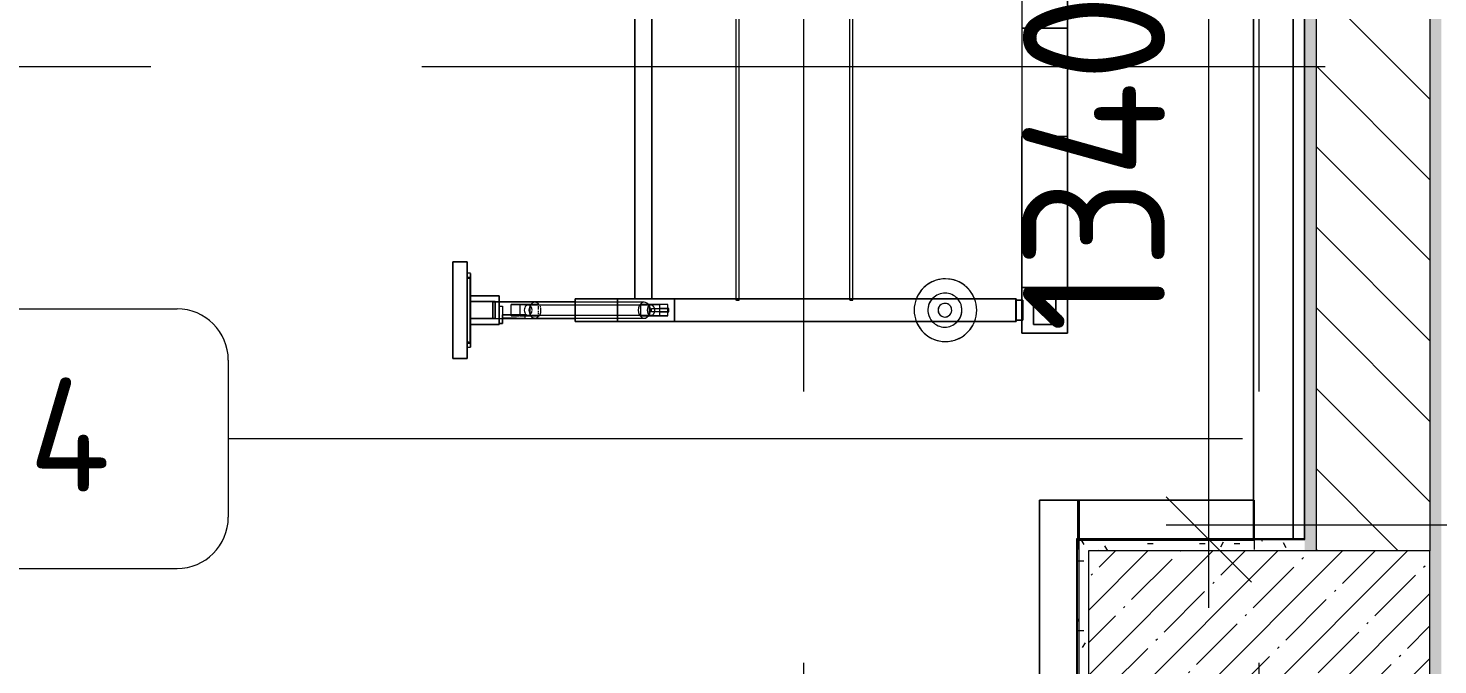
# Model space of a CAD drawing. Header units: millimetres. Extents: x 35092 to 251863, y -8553 to 29549.
# Drawn here: x 64297 to 66774, y 17100 to 18217 of the extents above; entities that cross this region are included whole.
import ezdxf

# ---------------------------------------------------------------- set-up
doc = ezdxf.new("R2010")
doc.units = ezdxf.units.MM
doc.linetypes.add('Осевая', pattern=[3175, 635, -476.25, 1587.5, -476.25])
for name, color, linetype, lineweight in [('0-1', 7, 'Continuous', 9), ('A-ANNO-DIMS', 7, 'Continuous', 9), ('A-ANNO-DIMS-100', 7, 'Continuous', 9), ('A-WALL', 7, 'Continuous', 9), ('I-FURN-IDEN', 7, 'Continuous', 9), ('I-WALL', 7, 'Continuous', 9), ('S-COLS', 7, 'Continuous', 9), ('Оси-2', 7, 'Осевая', 9)]:
    doc.layers.add(name, color=color, linetype=linetype, lineweight=lineweight)
for name, color, linetype, lineweight, true_color in [('A-WALL-1', 9, 'Continuous', 9, 0x808080), ('A-WALL-FNSH-1', 9, 'Continuous', 9, 0x808080), ('I-FURN-1', 9, 'Continuous', 9, 0x808080)]:
    doc.layers.add(name, color=color, linetype=linetype, lineweight=lineweight, true_color=true_color)
doc.styles.add('GOST Common', font='GOST_Common.ttf', dxfattribs={"height": 200})
doc.styles.add('ISOCPEUR', font='isocpeur.ttf', dxfattribs={"width": 0.9, "height": 250})
doc.dimstyles.new('ISO-2_5_0_9К_БОЛЬШОЙ', dxfattribs={"dimscale": 304.8, "dimtxt": 248.995294, "dimasz": 0.492126, "dimexe": 0.393701, "dimexo": 0.984252, "dimgap": 0, "dimtad": 1, "dimdec": 0, "dimrnd": 10, "dimzin": 0, "dimdsep": 46, "dimtxsty": 'ISOCPEUR', "dimblk1": 'OBLIQUE', "dimblk2": 'OBLIQUE', "dimsah": 1, "dimcen": 0.09, "dimdle": 0.393701, "dimazin": 0, "dimtfac": 1, "dimtdec": 4, "dimtix": 1, "dimtmove": 0, "dimatfit": 3, "dimfxl": 1, "dimtvp": 1, "dimtolj": 1, "dimtzin": 0, "dimarcsym": 2})
pattern_1 = [(0, (0, 0), (121.92, 30.48), [10.058, -81.382, 10.058, -81.382, -487.68]), (0, (0, 0), (121.92, 30.48), [-182.88, 10.058, -172.822, 10.058, -81.382, -213.36]), (0, (0, 0), (121.92, 30.48), [-457.2, 10.058, -50.902, 10.058, -142.342]), (120, (45.72, 15.24), (-87.356454, 90.345817), [10.058, -81.382, 10.058, -81.382, -487.68]), (120, (45.72, 15.24), (-87.356454, 90.345817), [-182.88, 10.058, -172.822, 10.058, -81.382, -213.36]), (120, (45.72, 15.24), (-87.356454, 90.345817), [-457.2, 10.058, -50.902, 10.058, -142.342]), (240, (60.96, 76.2), (-34.563546, -120.825817), [10.058, -81.382, 10.058, -81.382, -487.68]), (240, (60.96, 76.2), (-34.563546, -120.825817), [-182.88, 10.058, -172.822, 10.058, -81.382, -213.36]), (240, (60.96, 76.2), (-34.563546, -120.825817), [-457.2, 10.058, -50.902, 10.058, -142.342])]

# ---------------------------------------------------------------- blocks, each defined once
blk = doc.blocks.new('BSC_Колонна _Прямоугольная - 600х600-V14-План расстановки мебели и оборудования 2 этажа в осях 12-23')
at = {"layer": 'S-COLS'}
h = blk.add_hatch(dxfattribs=at)
h.set_pattern_fill('FP_16', color=256, style=0, pattern_type=2)
h.set_pattern_definition([(45, (-66460, -17000), (-57.02463, 57.02463), []), (45, (-66402.975, -17000), (-57.02463, 57.02463), [100.806, -20.161, 3.353, -16.808])])
h.paths.add_polyline_path([(-300, -300), (300, -300), (300, 300), (-300, 300)])
for p, q in [((300, 300), (-300, 300)), ((-300, 300), (-300, -300)), ((300, -300), (300, 300)), ((-300, -300), (300, -300))]:
    blk.add_line(p, q, dxfattribs=at)
blk = doc.blocks.new('Sports-Recreation_Goals-Nets_Unisport_Handball-goal-with-gas-springs - 5_26-26427024-План расстановки мебели и оборудования 2 этажа в осях 12-23')
at = {"layer": '0-1'}
for p, q in [((-1605, -25), (-1605, -31)), ((-1605, -25), (-1605, -31)), ((-1595.4, -25), (-1595.4, -30)), ((-1595.4, -25), (-1595.4, -30)), ((-1484.4, -30), (-1484.4, -25)), ((-1484.4, -30), (-1484.4, -25)), ((-1475, -31), (-1475, -25)), ((-1475, -31), (-1475, -25)), ((-1554.1, -126.9), (-1550, -126.9)), ((-1554, -144.1), (-1554, -289.4)), ((-1550, -126.9), (-1548.1, -126.9)), ((-1549, -132.1), (-1549, -289.4)), ((-1531, -289.4), (-1531, -132.1)), ((-1526, -289.4), (-1526, -144.1)), ((-1554, -289.4), (-1554, -336.2)), ((-1549, -289.4), (-1549, -348)), ((-1531, -348), (-1531, -289.4)), ((-1526, -336.2), (-1526, -289.4)), ((-1520, -497), (-1522.7, -497)), ((-1522.7, -503), (-1520, -503)), ((-1520, -496.9), (-1522.2, -496.9)), ((-1522.2, -502.9), (-1520, -502.9)), ((1520, -496.9), (-1520, -496.9)), ((1520, -497), (-1520, -497)), ((-1520, -502.9), (1520, -502.9)), ((-1520, -503), (1520, -503)), ((-1520, -696.9), (-1522.2, -696.9)), ((-1522.2, -702.9), (-1520, -702.9)), ((1520, -696.9), (-1520, -696.9)), ((-1520, -702.9), (1520, -702.9))]:
    blk.add_line(p, q, dxfattribs=at)
at = {"layer": 'I-FURN-1'}
for p, q in [((-1455, 0), (-1625, 0)), ((-1625, 0), (-1455, 0)), ((-1625, 0), (-1625, -25)), ((-1625, -25), (-1625, 0)), ((-1455, -25), (-1455, 0)), ((-1455, 0), (-1455, -25)), ((-1625, -25), (-1600.7, -25)), ((-1455, -25), (-1625, -25)), ((-1605, -25), (-1601.1, -25)), ((-1598.2, -25), (-1605, -25)), ((-1605, -25), (-1601.1, -25)), ((-1601.1, -25), (-1605, -25)), ((-1603.2, -31), (-1605, -31)), ((-1605, -31), (-1598.2, -31)), ((-1603.2, -31), (-1605, -31)), ((-1605, -31), (-1603.2, -31)), ((-1598.2, -31), (-1603.2, -31)), ((-1598.2, -31), (-1603.2, -31)), ((-1603.2, -31), (-1598.2, -31)), ((-1601.1, -25), (-1598.2, -25)), ((-1601.1, -25), (-1598.2, -25)), ((-1598.2, -25), (-1601.1, -25)), ((-1600.7, -25), (-1594, -25)), ((-1598.2, -25), (-1598.2, -31)), ((-1598.2, -31), (-1598.2, -25)), ((-1598.2, -25), (-1594, -25)), ((-1594, -25), (-1598.2, -25)), ((-1598.2, -25), (-1598.2, -31)), ((-1598.2, -31), (-1598.2, -25)), ((-1598.2, -25), (-1594, -25)), ((-1594, -25), (-1598.2, -25)), ((-1564.9, -31), (-1598.2, -31)), ((-1598.2, -31), (-1564.9, -31)), ((-1564.9, -31), (-1598.2, -31)), ((-1598.2, -31), (-1564.9, -31)), ((-1594, -25), (-1485.8, -25)), ((-1485.8, -25), (-1594, -25)), ((-1594, -25), (-1485.8, -25)), ((-1485.8, -25), (-1594, -25)), ((-1594, -25), (-1539.9, -25)), ((-1583.3, -25), (-1594, -25)), ((-1594, -25), (-1594, -25)), ((-1594, -25), (-1539.9, -25)), ((-1539.9, -25), (-1594, -25)), ((-1594, -25), (-1485.8, -25)), ((-1583.3, -30), (-1594, -30)), ((-1594, -30), (-1555.2, -30)), ((-1594, -30), (-1594, -30)), ((-1555.2, -30), (-1594, -30)), ((-1594, -30), (-1539.9, -30)), ((-1539.9, -25), (-1583.3, -25)), ((-1564, -30), (-1583.3, -30)), ((-1554.9, -31), (-1564.9, -31)), ((-1564.9, -31), (-1554.9, -31)), ((-1554.9, -31), (-1564.9, -31)), ((-1564.9, -31), (-1554.9, -31)), ((-1554.9, -31), (-1564.9, -31)), ((-1564.9, -31), (-1554.9, -31)), ((-1564.9, -31), (-1564.9, -81)), ((-1564.9, -81), (-1564.9, -31)), ((-1555.2, -30), (-1564, -30)), ((-1539.9, -30), (-1555.2, -30)), ((-1555.2, -30), (-1539.9, -30)), ((-1539.9, -30), (-1555.2, -30)), ((-1524.9, -30), (-1554.9, -30)), ((-1554.9, -30), (-1524.9, -30)), ((-1554.9, -30), (-1554.9, -30.3)), ((-1554.9, -30.3), (-1554.9, -30)), ((-1524.9, -30), (-1554.9, -30)), ((-1554.9, -30), (-1524.9, -30)), ((-1554.9, -30), (-1554.9, -74)), ((-1554.9, -74), (-1554.9, -30)), ((-1554.9, -31), (-1554.9, -74)), ((-1554.9, -74), (-1554.9, -31)), ((-1524.9, -31), (-1554.9, -31)), ((-1554.9, -31), (-1524.9, -31)), ((-1524.9, -31), (-1554.9, -31)), ((-1554.9, -31), (-1524.9, -31)), ((-1524.9, -31), (-1554.9, -31)), ((-1554.9, -31), (-1524.9, -31)), ((-1515.8, -25), (-1539.9, -25)), ((-1539.9, -25), (-1515.8, -25)), ((-1485.8, -25), (-1539.9, -25)), ((-1539.9, -25), (-1496.5, -25)), ((-1539.9, -30), (-1524.6, -30)), ((-1524.6, -30), (-1539.9, -30)), ((-1539.9, -30), (-1524.6, -30)), ((-1485.8, -30), (-1539.9, -30)), ((-1524.9, -30.3), (-1524.9, -30)), ((-1524.9, -30), (-1524.9, -30.3)), ((-1524.9, -74), (-1524.9, -30)), ((-1524.9, -30), (-1524.9, -74)), ((-1524.9, -74), (-1524.9, -31)), ((-1524.9, -31), (-1524.9, -74)), ((-1514.9, -31), (-1524.9, -31)), ((-1524.9, -31), (-1514.9, -31)), ((-1514.9, -31), (-1524.9, -31)), ((-1524.9, -31), (-1514.9, -31)), ((-1514.9, -31), (-1524.9, -31)), ((-1524.9, -31), (-1514.9, -31)), ((-1524.6, -30), (-1485.8, -30)), ((-1485.8, -30), (-1524.6, -30)), ((-1524.6, -30), (-1515.8, -30)), ((-1485.8, -25), (-1515.8, -25)), ((-1515.8, -25), (-1485.8, -25)), ((-1515.8, -30), (-1485.8, -30)), ((-1481.8, -31), (-1514.9, -31)), ((-1514.9, -31), (-1481.8, -31)), ((-1481.8, -31), (-1514.9, -31)), ((-1514.9, -31), (-1481.8, -31)), ((-1514.9, -81), (-1514.9, -31)), ((-1514.9, -31), (-1514.9, -81)), ((-1496.5, -25), (-1485.8, -25)), ((-1485.8, -25), (-1481.8, -25)), ((-1481.8, -25), (-1485.8, -25)), ((-1485.8, -25), (-1481.8, -25)), ((-1481.8, -25), (-1485.8, -25)), ((-1485.8, -25), (-1485.8, -25)), ((-1485.8, -25), (-1481.8, -25)), ((-1485.8, -30), (-1485.8, -30)), ((-1481.8, -25), (-1481.8, -27.2)), ((-1481.8, -25), (-1481.8, -25)), ((-1481.8, -25), (-1481.8, -31)), ((-1481.8, -25), (-1481.8, -27.2)), ((-1481.8, -25), (-1481.8, -25)), ((-1481.8, -25), (-1481.8, -27.2)), ((-1481.8, -25), (-1455, -25)), ((-1481.8, -27.2), (-1481.8, -29.1)), ((-1481.8, -27.2), (-1481.8, -29.1)), ((-1481.8, -27.2), (-1481.8, -29.1)), ((-1481.8, -29.1), (-1481.8, -31)), ((-1481.8, -29.1), (-1481.8, -31)), ((-1481.8, -29.1), (-1481.8, -31)), ((-1475.8, -31), (-1481.8, -31)), ((-1481.8, -31), (-1475.8, -31)), ((-1475.8, -31), (-1481.8, -31)), ((-1481.8, -31), (-1475.8, -31)), ((-1475.8, -31), (-1475.8, -31)), ((-1524.9, -74), (-1554.9, -74)), ((-1525.4, -70), (-1554.5, -70)), ((-1554.5, -70), (-1525.4, -70)), ((-1525.4, -70), (-1554.5, -70)), ((-1554.5, -70), (-1525.4, -70)), ((-1554.5, -70), (-1554.5, -74)), ((-1554.5, -70), (-1554.5, -74)), ((-1554.5, -70), (-1554.5, -74)), ((-1554.5, -70), (-1554.5, -74)), ((-1554.5, -74), (-1525.4, -74)), ((-1525.4, -74), (-1554.5, -74)), ((-1554.5, -74), (-1525.4, -74)), ((-1554.5, -74), (-1554.5, -214.9)), ((-1554.5, -74), (-1554.5, -214.9)), ((-1554.5, -74), (-1554.5, -80.9)), ((-1554.5, -74), (-1554.5, -80.9)), ((-1525.4, -74), (-1525.4, -70)), ((-1525.4, -70), (-1525.4, -74)), ((-1525.4, -74), (-1525.4, -70)), ((-1525.4, -70), (-1525.4, -74)), ((-1525.4, -214.9), (-1525.4, -74)), ((-1525.4, -74), (-1525.4, -214.9)), ((-1525.4, -81), (-1525.4, -74)), ((-1525.4, -74), (-1525.4, -81)), ((-1564.9, -81), (-1563.1, -81)), ((-1554.5, -81), (-1564.9, -81)), ((-1556.8, -80.9), (-1563.1, -80.9)), ((-1563.1, -80.9), (-1557.1, -80.9)), ((-1563.1, -81), (-1563.1, -86.9)), ((-1563.1, -86.9), (-1563.1, -81)), ((-1563.1, -81), (-1556.8, -81)), ((-1563.1, -86.9), (-1556.8, -86.9)), ((-1560.2, -86.9), (-1563.1, -86.9)), ((-1557.1, -86.9), (-1560.2, -86.9)), ((-1556.4, -80.9), (-1556.8, -80.9)), ((-1556.8, -86.9), (-1556.4, -86.9)), ((-1556.7, -80.9), (-1554.7, -80.9)), ((-1554.7, -86.9), (-1556.7, -86.9)), ((-1554.6, -80.9), (-1556.4, -80.9)), ((-1556.4, -81), (-1554.5, -81)), ((-1556.4, -86.9), (-1554.6, -86.9)), ((-1548.1, -80.9), (-1554.6, -80.9)), ((-1554.6, -86.9), (-1548.1, -86.9)), ((-1554.5, -81), (-1554.5, -82.5)), ((-1554.5, -81), (-1554.5, -82.5)), ((-1554.5, -81), (-1539.9, -81)), ((-1525.4, -81), (-1554.5, -81)), ((-1554.5, -83.3), (-1554.5, -86.9)), ((-1554.5, -83.3), (-1554.5, -86.9)), ((-1554.5, -86.9), (-1554.5, -214.9)), ((-1554.5, -86.9), (-1554.5, -214.9)), ((-1548.1, -86.9), (-1554.1, -86.9)), ((-1554.1, -86.9), (-1554.1, -111.9)), ((-1554.1, -86.9), (-1548.1, -86.9)), ((-1554.1, -111.9), (-1554.1, -86.9)), ((-1553.7, -80.9), (-1539.6, -80.9)), ((-1548.1, -86.9), (-1553.7, -86.9)), ((-1548.1, -80.9), (-1533.1, -80.9)), ((-1548.1, -111.9), (-1548.1, -86.9)), ((-1548.1, -86.9), (-1548.1, -102.2)), ((-1533.1, -86.9), (-1548.1, -86.9)), ((-1533.1, -86.9), (-1548.1, -86.9)), ((-1539.9, -81), (-1536.5, -81)), ((-1539.6, -80.9), (-1536.1, -80.9)), ((-1536.5, -81), (-1533.1, -81)), ((-1536.1, -80.9), (-1533.1, -80.9)), ((-1533.1, -81), (-1533.1, -86.9)), ((-1533.1, -81), (-1533.1, -86.9)), ((-1533.1, -81), (-1525.4, -81)), ((-1525.4, -214.9), (-1525.4, -81)), ((-1525.4, -81), (-1525.4, -214.9)), ((-1525.4, -81), (-1514.9, -81)), ((-1514.9, -81), (-1525.4, -81)), ((-1554.1, -111.9), (-1554.1, -126.9)), ((-1554.1, -111.9), (-1554.1, -122.6)), ((-1554.1, -122.6), (-1554.1, -126.9)), ((-1550, -102.2), (-1548.1, -102.2)), ((-1550, -111.9), (-1550, -102.4)), ((-1550, -102.4), (-1550, -115.8)), ((-1550, -135), (-1550, -112.3)), ((-1550, -117.4), (-1550, -120.7)), ((-1550, -121.3), (-1550, -136.8)), ((-1548.1, -117.4), (-1549.7, -117.4)), ((-1548.1, -102.2), (-1548.1, -111.9)), ((-1548.1, -102.2), (-1530, -102.2)), ((-1548.1, -126.9), (-1548.1, -111.9)), ((-1548.1, -122.6), (-1548.1, -111.9)), ((-1530, -117.4), (-1548.1, -117.4)), ((-1548.1, -126.9), (-1548.1, -122.6)), ((-1530, -117.4), (-1530, -102.2)), ((-1530, -102.2), (-1530, -135)), ((-1530, -136.8), (-1530, -117.4)), ((-1550, -136.8), (-1550, -135)), ((-1544.6, -135), (-1550, -135)), ((-1550, -136.8), (-1550, -150.1)), ((-1550, -150.1), (-1550, -136.8)), ((-1540.1, -135), (-1544.2, -135)), ((-1535.8, -135), (-1539.9, -135)), ((-1530, -135), (-1535.4, -135)), ((-1530, -136.8), (-1530, -135)), ((-1530, -150.1), (-1530, -136.8)), ((-1530, -150.1), (-1530, -136.8)), ((-1547.2, -150.1), (-1545.2, -150.1)), ((-1544, -150.1), (-1541, -150.1)), ((-1539, -150.1), (-1536.1, -150.1)), ((-1535.2, -150.1), (-1533.2, -150.1)), ((-1531.8, -150.1), (-1530.5, -150.1)), ((-1560, -289.4), (-1560, -214.9)), ((-1560, -214.9), (-1554.5, -214.9)), ((-1560, -214.9), (-1554.5, -214.9)), ((-1560, -214.9), (-1560, -289.4)), ((-1554.5, -214.9), (-1560, -214.9)), ((-1560, -214.9), (-1520, -214.9)), ((-1560, -214.9), (-1560, -289.4)), ((-1560, -989.9), (-1560, -214.9)), ((-1525.4, -214.9), (-1554.5, -214.9)), ((-1554.5, -214.9), (-1525.4, -214.9)), ((-1525.4, -214.9), (-1554.5, -214.9)), ((-1549.2, -214.9), (-1552.2, -214.9)), ((-1552.2, -214.9), (-1549.2, -214.9)), ((-1552.2, -214.9), (-1549.2, -214.9)), ((-1552.2, -214.9), (-1549.2, -214.9)), ((-1545.3, -214.9), (-1548.3, -214.9)), ((-1548.3, -214.9), (-1545.3, -214.9)), ((-1548.3, -214.9), (-1545.3, -214.9)), ((-1548.3, -214.9), (-1545.3, -214.9)), ((-1540, -214.9), (-1545.1, -214.9)), ((-1545.1, -214.9), (-1540, -214.9)), ((-1545.1, -214.9), (-1540, -214.9)), ((-1545.1, -214.9), (-1540, -214.9)), ((-1534.7, -214.9), (-1538.9, -214.9)), ((-1538.9, -214.9), (-1534.7, -214.9)), ((-1538.9, -214.9), (-1534.7, -214.9)), ((-1538.9, -214.9), (-1534.7, -214.9)), ((-1532.3, -214.9), (-1533.6, -214.9)), ((-1533.6, -214.9), (-1532.3, -214.9)), ((-1533.6, -214.9), (-1532.3, -214.9)), ((-1533.6, -214.9), (-1532.3, -214.9)), ((-1528.6, -214.9), (-1530.1, -214.9)), ((-1530.1, -214.9), (-1528.6, -214.9)), ((-1530.1, -214.9), (-1528.6, -214.9)), ((-1530.1, -214.9), (-1528.6, -214.9)), ((-1525.4, -214.9), (-1520, -214.9)), ((-1525.4, -214.9), (-1520, -214.9)), ((-1520, -214.9), (-1525.4, -214.9)), ((-1520, -214.9), (-1520, -289.4)), ((-1520, -289.4), (-1520, -214.9)), ((-1520, -289.4), (-1520, -214.9)), ((-1520, -214.9), (-1520, -989.9)), ((-1560, -389.4), (-1560, -289.4)), ((-1560, -289.4), (-1560, -389.4)), ((-1560, -289.4), (-1560, -389.4)), ((-1520, -289.4), (-1560, -289.4)), ((-1560, -289.4), (-1520, -289.4)), ((-1560, -289.4), (-1560, -389.4)), ((-1560, -389.4), (-1560, -289.4)), ((-1520, -289.4), (-1520, -319.4)), ((-1520, -319.4), (-1520, -289.4)), ((-1520, -319.4), (-1520, -289.4)), ((-1520, -319.4), (-1520, -289.4)), ((-1520, -289.4), (-1520, -389.4)), ((-1520, -319.4), (-1520, -349.4)), ((-1520, -349.4), (-1520, -319.4)), ((-1520, -349.4), (-1520, -319.4)), ((1520, -319.4), (-1520, -319.4)), ((-1520, -319.4), (1520, -319.4)), ((-1520, -349.4), (-1520, -319.4)), ((-1520, -319.4), (-1520, -349.4)), ((-1520, -349.4), (-1520, -319.4)), ((-1550, -362.7), (-1550, -330)), ((-1550, -330), (-1550, -345.1)), ((-1550, -330), (-1530, -330)), ((-1550, -345.1), (-1550, -377.8)), ((-1547.8, -345.1), (-1550, -345.1)), ((-1532.6, -345.1), (-1547.4, -345.1)), ((-1530, -345.1), (-1532.2, -345.1)), ((-1530, -345.1), (-1530, -330)), ((-1530, -330), (-1530, -362.7)), ((-1530, -377.8), (-1530, -345.1)), ((-1550, -377.8), (-1550, -362.7)), ((-1543, -362.7), (-1550, -362.7)), ((-1543, -353.5), (-1543, -349.1)), ((-1543, -379.1), (-1543, -349.1)), ((-1543, -349.1), (-1537, -349.1)), ((-1543, -364.1), (-1543, -353.5)), ((-1537, -362.7), (-1543, -362.7)), ((-1543, -364.1), (-1543, -378.7)), ((-1537, -349.1), (-1537, -364.1)), ((-1537, -349.1), (-1537, -379.1)), ((-1530, -362.7), (-1537, -362.7)), ((-1537, -378.7), (-1537, -364.1)), ((-1530, -377.8), (-1530, -362.7)), ((-1520, -349.4), (-1520, -389.4)), ((-1520, -389.4), (-1520, -349.4)), ((-1520, -389.4), (-1520, -349.4)), ((-1520, -349.4), (1520, -349.4)), ((1520, -349.4), (-1520, -349.4)), ((-1520, -389.4), (-1520, -349.4)), ((-1560, -842.5), (-1560, -389.4)), ((-1560, -389.4), (-1560, -842.5)), ((-1560, -389.4), (-1560, -989.9)), ((-1560, -389.4), (-1520, -389.4)), ((-1520, -389.4), (-1560, -389.4)), ((-1550, -377.8), (-1543, -377.8)), ((-1543, -377.8), (-1537, -377.8)), ((-1543, -378.7), (-1543, -379.1)), ((-1543, -379.1), (-1537, -379.1)), ((-1537, -377.8), (-1530, -377.8)), ((-1537, -379.1), (-1537, -378.7)), ((-1520, -389.4), (-1520, -497.4)), ((-1520, -497.4), (-1520, -389.4)), ((-1520, -497.4), (-1520, -389.4)), ((-1522.7, -498.4), (-1522.7, -497.4)), ((-1522.7, -498.2), (-1522.7, -501.5)), ((-1522.7, -498.4), (-1522.7, -503)), ((-1522.2, -498.4), (-1522.2, -497.4)), ((-1522.2, -498.1), (-1522.2, -501.5)), ((-1522.2, -498.4), (-1522.2, -502.9)), ((-1520, -502.5), (-1520, -498.6)), ((-1520, -502.5), (-1520, -498.6)), ((-1520, -498.7), (-1520, -502.5)), ((-1520, -502.5), (-1520, -697.4)), ((-1520, -697.4), (-1520, -502.5)), ((-1520, -697.4), (-1520, -502.5)), ((-1522.2, -698.4), (-1522.2, -697.4)), ((-1522.2, -698.2), (-1522.2, -701.5)), ((-1522.2, -698.4), (-1522.2, -702.9)), ((-1520, -698.7), (-1520, -702.5)), ((-1520, -702.5), (-1520, -698.7)), ((-1520, -702.5), (-1520, -698.7)), ((-1520, -702.5), (-1520, -842.3)), ((-1520, -842.3), (-1520, -702.5)), ((-1520, -989.9), (-1520, -702.5)), ((-1560, -886.5), (-1560, -843.8)), ((-1560, -843.8), (-1560, -886.5)), ((-1520, -844.2), (-1520, -886.1)), ((-1520, -886.1), (-1520, -844.2)), ((-1560, -989), (-1560, -886.5)), ((-1560, -886.5), (-1560, -989)), ((-1520, -886.9), (-1520, -989)), ((-1520, -989), (-1520, -886.9)), ((-1560, -989), (-1557.5, -989)), ((-1520, -989), (-1560, -989)), ((-1560, -989.9), (-1557.5, -989.9)), ((-1520, -989.9), (-1560, -989.9)), ((-1557.5, -989), (-1522.5, -989)), ((-1522.5, -989), (-1557.5, -989)), ((-1557.5, -989.9), (-1557.5, -999.9)), ((-1557.5, -999.9), (-1557.5, -989.9)), ((-1557.5, -989.9), (-1522.5, -989.9)), ((-1522.5, -989.9), (-1557.5, -989.9)), ((-1557.5, -989.9), (-1557.5, -999.9)), ((-1557.5, -999.9), (-1557.5, -989.9)), ((-1556.8, -989), (-1522.5, -989)), ((-1556.8, -989.9), (-1522.5, -989.9)), ((-1522.5, -989), (-1520, -989)), ((-1522.5, -989.9), (-1522.5, -999.9)), ((-1522.5, -999.9), (-1522.5, -989.9)), ((-1522.5, -989.9), (-1520, -989.9)), ((-1522.5, -989.9), (-1522.5, -999.9)), ((-1522.5, -999.9), (-1522.5, -989.9)), ((-1234.9, -999.9), (-1580.1, -999.9)), ((-1580.1, -999.9), (-1580.1, -1079.9)), ((-1580.1, -999.9), (-1580.1, -1079.9)), ((-1580.1, -999.9), (-1557.5, -999.9)), ((-1557.5, -1000), (-1580.1, -1000)), ((-1580.1, -1000), (-1557.5, -1000)), ((-1580.1, -1000), (-1580.1, -1079.9)), ((-1580.1, -1079.9), (-1580.1, -1000)), ((-1557.5, -1000), (-1580.1, -1000)), ((-1580.1, -1000), (-1557.5, -1000)), ((-1580.1, -1000), (-1580.1, -1079.9)), ((-1580.1, -1079.9), (-1580.1, -1000)), ((-1557.5, -1000), (-1580.1, -1000)), ((-1580.1, -1000), (-1557.5, -1000)), ((-1580.1, -1000), (-1580.1, -1079.9)), ((-1580.1, -1079.9), (-1580.1, -1000)), ((-1557.5, -1000), (-1580.1, -1000)), ((-1580.1, -1000), (-1557.5, -1000)), ((-1580.1, -1000), (-1580.1, -1079.9)), ((-1580.1, -1079.9), (-1580.1, -1000)), ((-1557.5, -1000), (-1580.1, -1000)), ((-1580.1, -1000), (-1557.5, -1000)), ((-1580.1, -1000), (-1580.1, -1079.9)), ((-1580.1, -1079.9), (-1580.1, -1000)), ((-1557.5, -1000), (-1580.1, -1000)), ((-1580.1, -1000), (-1557.5, -1000)), ((-1580.1, -1000), (-1580.1, -1079.9)), ((-1580.1, -1079.9), (-1580.1, -1000)), ((-1557.5, -1000), (-1580.1, -1000)), ((-1580.1, -1000), (-1557.5, -1000)), ((-1580.1, -1000), (-1580.1, -1079.9)), ((-1580.1, -1079.9), (-1580.1, -1000)), ((-1557.5, -1000), (-1580.1, -1000)), ((-1580.1, -1000), (-1557.5, -1000)), ((-1580.1, -1000), (-1580.1, -1079.9)), ((-1580.1, -1079.9), (-1580.1, -1000)), ((-1557.5, -1000), (-1580.1, -1000)), ((-1580.1, -1000), (-1557.5, -1000)), ((-1580.1, -1000), (-1580.1, -1079.9)), ((-1580.1, -1079.9), (-1580.1, -1000)), ((-1557.5, -999.9), (-1557.5, -1001.4)), ((-1557.5, -1001.4), (-1557.5, -999.9)), ((-1557.5, -1000), (-1557.5, -1001.4)), ((-1557.5, -1001.4), (-1557.5, -1000)), ((-1557.5, -1001.4), (-1522.5, -1001.4)), ((-1522.5, -1001.4), (-1557.5, -1001.4)), ((-1557.5, -1001.4), (-1522.5, -1001.4)), ((-1522.5, -1001.4), (-1557.5, -1001.4)), ((-1556.8, -999.9), (-1522.5, -999.9)), ((-1522.5, -1000), (-1556.8, -1000)), ((-1556.8, -1000), (-1522.5, -1000)), ((-1522.5, -1000), (-1556.8, -1000)), ((-1556.8, -1000), (-1522.5, -1000)), ((-1522.5, -1000), (-1556.8, -1000)), ((-1556.8, -1000), (-1522.5, -1000)), ((-1522.5, -1000), (-1556.8, -1000)), ((-1556.8, -1000), (-1522.5, -1000)), ((-1522.5, -1000), (-1556.8, -1000)), ((-1556.8, -1000), (-1522.5, -1000)), ((-1522.5, -1000), (-1556.8, -1000)), ((-1556.8, -1000), (-1522.5, -1000)), ((-1522.5, -1000), (-1556.8, -1000)), ((-1556.8, -1000), (-1522.5, -1000)), ((-1522.5, -1000), (-1556.8, -1000)), ((-1556.8, -1000), (-1522.5, -1000)), ((-1522.5, -1000), (-1556.8, -1000)), ((-1556.8, -1000), (-1522.5, -1000)), ((-1522.5, -999.9), (-1502.1, -999.9)), ((-1522.5, -999.9), (-1522.5, -1001.4)), ((-1522.5, -1001.4), (-1522.5, -999.9)), ((-1500, -1000), (-1522.5, -1000)), ((-1522.5, -1000), (-1500, -1000)), ((-1500, -1000), (-1522.5, -1000)), ((-1522.5, -1000), (-1500, -1000)), ((-1500, -1000), (-1522.5, -1000)), ((-1522.5, -1000), (-1500, -1000)), ((-1500, -1000), (-1522.5, -1000)), ((-1522.5, -1000), (-1500, -1000)), ((-1500, -1000), (-1522.5, -1000)), ((-1522.5, -1000), (-1500, -1000)), ((-1500, -1000), (-1522.5, -1000)), ((-1522.5, -1000), (-1500, -1000)), ((-1500, -1000), (-1522.5, -1000)), ((-1522.5, -1000), (-1500, -1000)), ((-1500, -1000), (-1522.5, -1000)), ((-1522.5, -1000), (-1500, -1000)), ((-1500, -1000), (-1522.5, -1000)), ((-1522.5, -1000), (-1500, -1000)), ((-1522.5, -1000), (-1522.5, -1001.4)), ((-1522.5, -1001.4), (-1522.5, -1000)), ((-1502.1, -999.9), (-1500.1, -999.9)), ((-1500.1, -999.9), (-1500.1, -1079.9)), ((-1500.1, -999.9), (-1235, -999.9)), ((-1500.1, -1000), (-1500.1, -1079.9)), ((-1500, -1079.9), (-1500, -1000)), ((-1500, -1000), (-1500, -1079.9)), ((-1500, -1079.9), (-1500, -1000)), ((-1500, -1000), (-1500, -1079.9)), ((-1500, -1079.9), (-1500, -1000)), ((-1500, -1000), (-1500, -1079.9)), ((-1500, -1079.9), (-1500, -1000)), ((-1500, -1000), (-1500, -1079.9)), ((-1500, -1079.9), (-1500, -1000)), ((-1500, -1000), (-1500, -1079.9)), ((-1500, -1079.9), (-1500, -1000)), ((-1500, -1000), (-1500, -1079.9)), ((-1500, -1079.9), (-1500, -1000)), ((-1500, -1000), (-1500, -1079.9)), ((-1500, -1079.9), (-1500, -1000)), ((-1500, -1000), (-1500, -1079.9)), ((-1500, -1079.9), (-1500, -1000)), ((-1500, -1000), (-1500, -1079.9)), ((-1045, -999.9), (-1235, -999.9)), ((-1235, -999.9), (-1235, -1079.9)), ((-1235, -1079.9), (-1235, -999.9)), ((-1234.9, -999.9), (-1234.9, -1079.9)), ((-1234.9, -999.9), (-1234.9, -1079.9)), ((-1045, -999.9), (-1234.9, -999.9)), ((-855, -999.9), (-1045, -999.9)), ((-1045, -999.9), (-1045, -1079.9)), ((-1045, -1079.9), (-1045, -999.9)), ((-1045, -1079.9), (-1045, -999.9)), ((-1045, -999.9), (-1045, -1079.9)), ((-1515, -1020.4), (-1565, -1020.4)), ((-1565, -1020.4), (-1515, -1020.4)), ((-1565, -1020.4), (-1565, -1059.4)), ((-1565, -1059.4), (-1565, -1020.4)), ((-1515, -1059.4), (-1515, -1020.4)), ((-1515, -1020.4), (-1515, -1059.4)), ((-1565, -1059.4), (-1515, -1059.4)), ((-1515, -1059.4), (-1565, -1059.4)), ((-1580.1, -1079.9), (-1234.9, -1079.9)), ((-1502.1, -1079.9), (-1580.1, -1079.9)), ((-1580.1, -1080), (-1500, -1080)), ((-1500, -1080), (-1580.1, -1080)), ((-1580.1, -1080), (-1500, -1080)), ((-1500, -1080), (-1580.1, -1080)), ((-1580.1, -1080), (-1500, -1080)), ((-1500, -1080), (-1580.1, -1080)), ((-1580.1, -1080), (-1500, -1080)), ((-1500, -1080), (-1580.1, -1080)), ((-1580.1, -1080), (-1500, -1080)), ((-1500, -1080), (-1580.1, -1080)), ((-1580.1, -1080), (-1500, -1080)), ((-1500, -1080), (-1580.1, -1080)), ((-1580.1, -1080), (-1500, -1080)), ((-1500, -1080), (-1580.1, -1080)), ((-1580.1, -1080), (-1500, -1080)), ((-1500, -1080), (-1580.1, -1080)), ((-1580.1, -1080), (-1500, -1080)), ((-1500, -1080), (-1580.1, -1080)), ((-1500.1, -1079.9), (-1502.1, -1079.9)), ((-1235, -1079.9), (-1500.1, -1079.9)), ((-1045, -1079.9), (-1235, -1079.9)), ((-1234.9, -1079.9), (-1045, -1079.9)), ((-1045, -1079.9), (-855, -1079.9)), ((-855, -1079.9), (-1045, -1079.9))]:
    blk.add_line(p, q, dxfattribs=at)
for centre, radius, start, end in [((-1540, -865.5), 55, 111.551, 248.449), ((-1540, -865.5), 55, 119.0854, 139.4712), ((-1540, -865.5), 55, 115.7143, 119.0854), ((-1540, -865.5), 55, 113.7713, 115.7143), ((-1540, -865.5), 55, 111.551, 113.7713), ((-1540, -865.5), 55, 90, 111.5312), ((-1540, -865.5), 55, 90, 111.5312), ((-1540, -865.5), 55, 68.4857, 90), ((-1540, -865.5), 55, 68.4857, 90), ((-1540, -865.5), 55, 291.551, 68.449), ((-1540, -865.5), 55, 66.2287, 68.449), ((-1540, -865.5), 55, 64.2857, 66.2287), ((-1540, -865.5), 55, 60.9146, 64.2857), ((-1540, -865.5), 55, 51.4286, 60.9146), ((-1540, -865.5), 55, 141.7749, 164.7103), ((-1540, -865.5), 55, 139.4712, 141.4286), ((-1539.9, -864.6), 29.9, 100.7971, 133.1147), ((-1539.9, -864.6), 29.9, 100.7971, 133.1147), ((-1539.9, -864.6), 29.9, 89.5405, 100.7971), ((-1539.9, -864.6), 29.9, 45.7588, 100.7971), ((-1539.9, -864.6), 29.9, 64.7971, 86.5758), ((-1539.9, -864.6), 29.9, 46.7971, 64.7971), ((-1540, -865.5), 55, 40.5288, 51.4286), ((-1540, -865.5), 55, 14.401, 38.2251), ((-1540, -865.5), 55, 168.6867, 190.4246), ((-1540, -865.5), 55, 164.7103, 167.1429), ((-1539.9, -864.6), 29.9, 133.1147, 225.0027), ((-1539.9, -864.6), 29.9, 133.1147, 225.0027), ((-1540, -864.6), 12, 32.0807, 212.0807), ((-1540, -864.6), 12, 167.0807, 212.0807), ((-1540, -864.6), 12, 151.2788, 167.0807), ((-1540, -864.6), 12, 136.9628, 151.2788), ((-1540, -864.6), 12, 212.0807, 30.5238), ((-1540, -864.6), 12, 122.0807, 135.3403), ((-1540, -864.6), 12, 104.4676, 122.0807), ((-1540, -864.6), 12, 92.106, 104.4676), ((-1540, -864.6), 12, 32.0807, 87.3451), ((-1540, -864.6), 12, 347.0807, 30.5238), ((-1539.9, -864.6), 29.9, 312.4857, 45.7588), ((-1539.9, -864.6), 29.9, 312.4857, 45.7588), ((-1540, -865.5), 55, 10.4246, 12.8571), ((-1540, -865.5), 55, 348.6867, 10.4246), ((-1540, -865.5), 55, 190.4246, 192.8571), ((-1540, -865.5), 55, 194.401, 218.2251), ((-1539.9, -864.6), 29.9, 225.0027, 280.7971), ((-1539.9, -864.6), 29.9, 226.7971, 244.7971), ((-1539.9, -864.6), 29.9, 244.7971, 267.4596), ((-1540, -864.6), 12, 212.0807, 267.3451), ((-1540, -864.6), 12, 272.106, 284.4676), ((-1540, -864.6), 12, 284.4676, 302.0807), ((-1539.9, -864.6), 29.9, 280.7971, 312.4857), ((-1539.9, -864.6), 29.9, 280.7971, 312.4857), ((-1540, -864.6), 12, 302.0807, 315.3403), ((-1540, -864.6), 12, 320.5484, 331.2788), ((-1540, -864.6), 12, 331.2788, 347.0807), ((-1540, -865.5), 55, 321.7749, 344.7103), ((-1540, -865.5), 55, 344.7103, 347.1429), ((-1540, -865.5), 55, 220.5288, 231.4286), ((-1540, -865.5), 55, 231.4286, 240.9146), ((-1540, -865.5), 55, 240.9146, 244.2857), ((-1540, -865.5), 55, 244.2857, 246.2287), ((-1540, -865.5), 55, 246.2287, 248.449), ((-1540, -865.5), 55, 248.4688, 270), ((-1540, -865.5), 55, 248.4688, 270), ((-1539.9, -864.6), 29.9, 269.5403, 280.7971), ((-1540, -865.5), 55, 270, 291.5143), ((-1540, -865.5), 55, 270, 291.5143), ((-1540, -865.5), 55, 291.551, 293.7713), ((-1540, -865.5), 55, 293.7713, 295.7143), ((-1540, -865.5), 55, 295.7143, 299.0854), ((-1540, -865.5), 55, 299.0854, 319.4712), ((-1540, -865.5), 55, 319.4712, 321.4286)]:
    blk.add_arc(centre, radius, start, end, dxfattribs=at)
for centre, major_axis, start_param, end_param in [((-1540, -144.1), (14, 0), 1.570796, 3.141593), ((-1540, -144.1), (14, 0), 3.141593, 3.322848), ((-1540, -144.1), (14, 0), 3.33115, 3.491338), ((-1540, -144.1), (14, 0), 3.52479, 3.682602), ((-1540, -132.1), (9, 0), 1.570796, 3.588992), ((-1540, -132.1), (9, 0), 3.816291, 4.127878), ((-1540, -132.1), (9, 0), 4.151538, 4.671421), ((-1540, -132.1), (9, 0), 5.835786, 7.853982), ((-1540, -144.1), (14, 0), 0, 1.570796), ((-1540, -132.1), (9, 0), 4.755033, 5.271558), ((-1540, -132.1), (9, 0), 5.287829, 5.608487), ((-1540, -144.1), (14, 0), 5.564316, 5.872134), ((-1540, -144.1), (14, 0), 5.905355, 6.085043), ((-1540, -144.1), (14, 0), 6.100402, 6.283185), ((-1540, -144.1), (14, 0), 3.773369, 3.92419), ((-1540, -144.1), (14, 0), 4.136048, 4.397085), ((-1540, -144.1), (14, 0), 4.398941, 4.712389), ((-1540, -144.1), (14, 0), 4.712389, 5.017501), ((-1540, -144.1), (14, 0), 5.098638, 5.252853), ((-1540, -144.1), (14, 0), 5.364723, 5.464962), ((-1540, -336.2), (14, 0), 1.570796, 3.90774), ((-1540, -336.2), (14, 0), 3.926991, 4.11437), ((-1540, -348), (9, 0), 1.570796, 4.309322), ((-1540, -336.2), (14, 0), 4.142741, 4.712389), ((-1540, -336.2), (14, 0), 5.517038, 7.853982), ((-1540, -348), (9, 0), 5.115456, 7.853982), ((-1540, -336.2), (14, 0), 4.712389, 5.282037), ((-1540, -336.2), (14, 0), 5.310407, 5.497787), ((-1540, -348), (9, 0), 4.309322, 4.712389), ((-1540, -348), (9, 0), 4.712389, 5.115456)]:
    blk.add_ellipse(centre, major_axis=major_axis, ratio=0.756193, start_param=start_param, end_param=end_param, dxfattribs=at)
blk = doc.blocks.new('Мат в спортивном зале - Т4-V214-План расстановки мебели и оборудования 2 этажа в осях 12-23')
at = {"layer": 'I-FURN-1'}
for p, q in [((881.3, -839.3), (-458.7, -839.3)), ((-458.7, -839.3), (-458.7, -909.3)), ((-458.7, -840.6), (-458.7, -839.3)), ((-458.7, -839.3), (-389.7, -839.3)), ((-458.7, -909.3), (-458.7, -840.6)), ((-389.7, -839.3), (881.3, -839.3)), ((881.3, -909.3), (881.3, -839.3)), ((881.3, -839.3), (881.3, -909.3)), ((-458.7, -925.9), (-458.7, -906.7)), ((-458.7, -909.3), (881.3, -909.3)), ((881.3, -909.3), (-458.7, -909.3)), ((881.3, -906.7), (881.3, -925.9))]:
    blk.add_line(p, q, dxfattribs=at)
blk = doc.blocks.new('Мат в спортивном зале - Т7-V238-План расстановки мебели и оборудования 2 этажа в осях 12-23')
at = {"layer": 'I-FURN-1'}
for p, q in [((881.3, -839.3), (571.3, -839.3)), ((571.3, -839.3), (571.3, -909.3)), ((571.3, -908.3), (571.3, -839.3)), ((571.3, -839.3), (573.9, -839.3)), ((573.9, -839.3), (880, -839.3)), ((880, -839.3), (881.3, -839.3)), ((881.3, -909.3), (881.3, -839.3)), ((881.3, -839.3), (881.3, -908.3)), ((571.3, -925.9), (571.3, -906.7)), ((571.3, -909.3), (881.3, -909.3)), ((881.3, -906.7), (881.3, -925.9))]:
    blk.add_line(p, q, dxfattribs=at)
blk = doc.blocks.new('Мат в спортивном зале - Т6-31179853-План расстановки мебели и оборудования 2 этажа в осях 12-23')
at = {"layer": 'I-FURN-1'}
for p, q in [((881.3, -839.3), (101.3, -839.3)), ((101.3, -839.3), (101.3, -909.3)), ((101.3, -909.3), (101.3, -839.3)), ((101.3, -839.3), (881.3, -839.3)), ((881.3, -909.3), (881.3, -839.3)), ((881.3, -839.3), (881.3, -906.7)), ((101.3, -925.9), (101.3, -906.7)), ((101.3, -909.3), (881.3, -909.3)), ((103.3, -909.3), (101.3, -909.3)), ((172.3, -909.3), (103.3, -909.3)), ((881.3, -909.3), (812.3, -909.3)), ((881.3, -906.7), (881.3, -925.9)), ((881.3, -906.7), (881.3, -909.3))]:
    blk.add_line(p, q, dxfattribs=at)
blk = doc.blocks.new('Марка_Мебель - В прямоуг_Balcon_Марка-25523697-План расстановки мебели и оборудования 2 этажа в осях 12-23')
at = {"layer": 'I-FURN-IDEN'}
for p, q in [((-2.455, 2.278), (2.455, 2.278)), ((-3.355, 1.378), (-3.355, -1.384)), ((3.355, 1.378), (3.355, -1.378)), ((-2.461, -2.278), (2.455, -2.278))]:
    blk.add_line(p, q, dxfattribs=at)
for centre, radius, start, end in [((-2.455, 1.378), 0.9, 90, 180), ((2.455, 1.378), 0.9, 0, 90), ((-2.461, -1.384), 0.893, 180, 270), ((2.455, -1.378), 0.9, 270, 0)]:
    blk.add_arc(centre, radius, start, end, dxfattribs=at)
blk = doc.blocks.new('DIMBLOCK47-План расстановки мебели и оборудования 2 этажа в осях 12-23')
at = {"layer": 'A-ANNO-DIMS-100', "lineweight": 20}
for p, q in [((66371.4, 18660), (66296.4, 18735)), ((66371.4, 18660), (66446.4, 18585)), ((66371.4, 17320), (66296.4, 17395)), ((66371.4, 17320), (66446.4, 17245))]:
    blk.add_line(p, q, dxfattribs=at)
at = {"layer": 'A-ANNO-DIMS-100'}
for p, q in [((66150, 18660), (66491.4, 18660)), ((66371.4, 18660), (66150, 18660)), ((66371.4, 17200), (66371.4, 18660)), ((66150, 17320), (66491.4, 17320)), ((66371.4, 17320), (66150, 17320))]:
    blk.add_line(p, q, dxfattribs=at)
at = {"layer": 'A-ANNO-DIMS-100', "color": 0, "insert": (66044.8, 17683.5), "char_height": 250, "width": 735.494, "attachment_point": 1, "rotation": 90, "line_spacing_factor": 1.149209, "style": 'ISOCPEUR'}
blk.add_mtext('1340', dxfattribs=at)
blk = doc.blocks.new('_Oblique')
at = {"color": 0, "linetype": 'ByBlock', "lineweight": -2}
blk.add_line((-0.5, -0.5), (0.5, 0.5), dxfattribs=at)

msp = doc.modelspace()

# ---------------------------------------------------------------- hatches: boundary and pattern name
at = {"layer": 'I-WALL'}
h = msp.add_hatch(dxfattribs=at)
h.set_pattern_fill('FP_19', color=256, style=0, pattern_type=2)
h.set_pattern_definition([(135, (0, 0), (-70.71068, -70.71068), [])])
h.paths.add_polyline_path([(66760, 12300), (66760, 15175), (66560, 15175), (66560, 12300)])
h.paths.add_polyline_path([(66560, 15215), (66680, 15215), (66680, 15260), (66710, 15260), (66710, 15250), (66760, 15250), (66760, 16550), (66710, 16550), (66710, 16540), (66680, 16540), (66680, 16585), (66560, 16585), (66560, 15250)])
h.paths.add_polyline_path([(66676.8, 16625), (66760, 16625), (66760, 16700), (66560, 16700), (66560, 16625)])
h.paths.add_polyline_path([(66760, 17300), (66760, 22700), (66560, 22700), (66560, 17300), (66663.8, 17300)])
h.paths.add_polyline_path([(66760, 23300), (66760, 24050), (66560, 24050), (66560, 23300)])
h.paths.add_polyline_path([(66760, 24090), (66760, 25910), (66640, 25910), (66640, 25890), (66610, 25890), (66610, 25900), (66560, 25900), (66560, 24100), (66610, 24100), (66610, 24110), (66640, 24110), (66640, 24090), (66710.6, 24090)])
h.paths.add_polyline_path([(66714.1, 25950), (66760, 25950), (66760, 26500), (66560, 26500), (66560, 25950), (66594.4, 25950)])
h = msp.add_hatch(dxfattribs=at)
h.set_pattern_fill('FP_58', color=256, style=0, pattern_type=2)
h.set_pattern_definition(pattern_1)
h.paths.add_polyline_path([(66560, 17300), (66560, 22700), (66540, 22700), (66540, 17300)])
h = msp.add_hatch(dxfattribs=at)
h.set_pattern_fill('FP_58', color=256, style=0, pattern_type=2)
h.set_pattern_definition(pattern_1)
h.paths.add_polyline_path([(66760, 13600), (66780, 13600), (66780, 15250), (66760, 15250), (66760, 15215), (66768, 15215), (66768, 15145), (66760, 15145)])
h.paths.add_polyline_path([(66760, 15300), (66780, 15300), (66780, 16500), (66760, 16500), (66760, 15389.4)])
h.paths.add_polyline_path([(66768.2, 16550), (66780, 16550), (66780, 18580), (66760, 18580), (66760, 16655), (66768, 16655), (66768, 16585), (66760, 16585), (66760, 16550), (66768, 16550)])
h = msp.add_hatch(dxfattribs=at)
h.set_pattern_fill('FP_58', color=256, style=0, pattern_type=2)
h.set_pattern_definition(pattern_1)
h.paths.add_polyline_path([(66160, 16700), (66160, 17320), (66140, 17320), (66140, 16700), (66143.9, 16700)])
h = msp.add_hatch(dxfattribs=at)
h.set_pattern_fill('FP_58', color=256, style=0, pattern_type=2)
h.set_pattern_definition(pattern_1)
h.paths.add_polyline_path([(66540, 17300), (66539, 17320), (66160, 17319), (66160, 17300), (66520, 17300)])

# ---------------------------------------------------------------- linework, layer by layer
at = {"layer": 'A-WALL'}
for p, q in [((66540, 17320), (66540, 22680)), ((66760, 18600), (66760, 17300)), ((66160, 17320), (66540, 17320))]:
    msp.add_line(p, q, dxfattribs=at)
at = {"layer": 'A-WALL-1'}
for p, q in [((66560, 22700), (66560, 17300)), ((66140, 17320), (66140, 16680))]:
    msp.add_line(p, q, dxfattribs=at)
at = {"layer": 'A-WALL-FNSH-1'}
for p, q in [((66539, 22679), (66539, 17321)), ((66539, 17321), (66139, 17321)), ((66139, 17321), (66139, 16679)), ((66140, 17320), (66160, 17320))]:
    msp.add_line(p, q, dxfattribs=at)
at = {"layer": 'I-FURN-IDEN'}
for p, q in [((66430.8, 17496.9), (64648.2, 17496.9)), ((66296.3, 17345.7), (67392.7, 17345.7))]:
    msp.add_line(p, q, dxfattribs=at)
at = {"layer": 'Оси-2'}
for p, q in [((65660, 593.7), (65660, 24898.1)), ((66460, 593.7), (66460, 24898.1)), ((38477.2, 18150), (82200, 18150))]:
    msp.add_line(p, q, dxfattribs=at)

# ---------------------------------------------------------------- block references
at = {"layer": 'I-FURN-1'}
for name, p, rotation in [('Sports-Recreation_Goals-Nets_Unisport_Handball-goal-with-gas-springs - 5_26-26427024-План расстановки мебели и оборудования 2 этажа в осях 12-23', (65043.1, 19262.5), 89.99999999999993), ('Мат в спортивном зале - Т4-V214-План расстановки мебели и оборудования 2 этажа в осях 12-23', (65610.7, 17778.7), 89.99999999999984), ('Мат в спортивном зале - Т6-31179853-План расстановки мебели и оборудования 2 этажа в осях 12-23', (65234.6, 16507.7), 89.99999999999984)]:
    msp.add_blockref(name, p, dxfattribs=dict(at, rotation=rotation))
msp.add_blockref('Мат в спортивном зале - Т7-V238-План расстановки мебели и оборудования 2 этажа в осях 12-23', (65570, 18228.3), dxfattribs=at)
at = {"layer": 'I-FURN-IDEN', "xscale": 99.99999999999993, "yscale": 99.99999999999993, "zscale": 99.99999999999993}
msp.add_blockref('Марка_Мебель - В прямоуг_Balcon_Марка-25523697-План расстановки мебели и оборудования 2 этажа в осях 12-23', (64312.7, 17496.9), dxfattribs=at)
at = {"layer": 'S-COLS'}
msp.add_blockref('BSC_Колонна _Прямоугольная - 600х600-V14-План расстановки мебели и оборудования 2 этажа в осях 12-23', (66460, 17000), dxfattribs=at)

# ---------------------------------------------------------------- texts
at = {"layer": 'I-FURN-IDEN', "insert": (64297.6, 17603.9), "char_height": 200, "width": 200.422, "attachment_point": 1, "style": 'GOST Common'}
msp.add_mtext('\\fGOST Common|b0|i0|c204|p34|;4', dxfattribs=at)

# ---------------------------------------------------------------- dimensions: what is measured, and where the dimension line sits
at = {"layer": 'A-ANNO-DIMS'}
dim = msp.add_linear_dim(base=(66371.4, 18660), p1=(66450, 17320), p2=(66450, 18660), angle=90, dimstyle='ISO-2_5_0_9К_БОЛЬШОЙ', override={"dimpost": '<>', "dimfxl": 1340}, dxfattribs=at)
dim.commit()
dim.dimension.update_dxf_attribs({"geometry": 'DIMBLOCK47-План расстановки мебели и оборудования 2 этажа в осях 12-23', "text_midpoint": (66246.4, 17990)})

doc.saveas('drawing.dxf')
